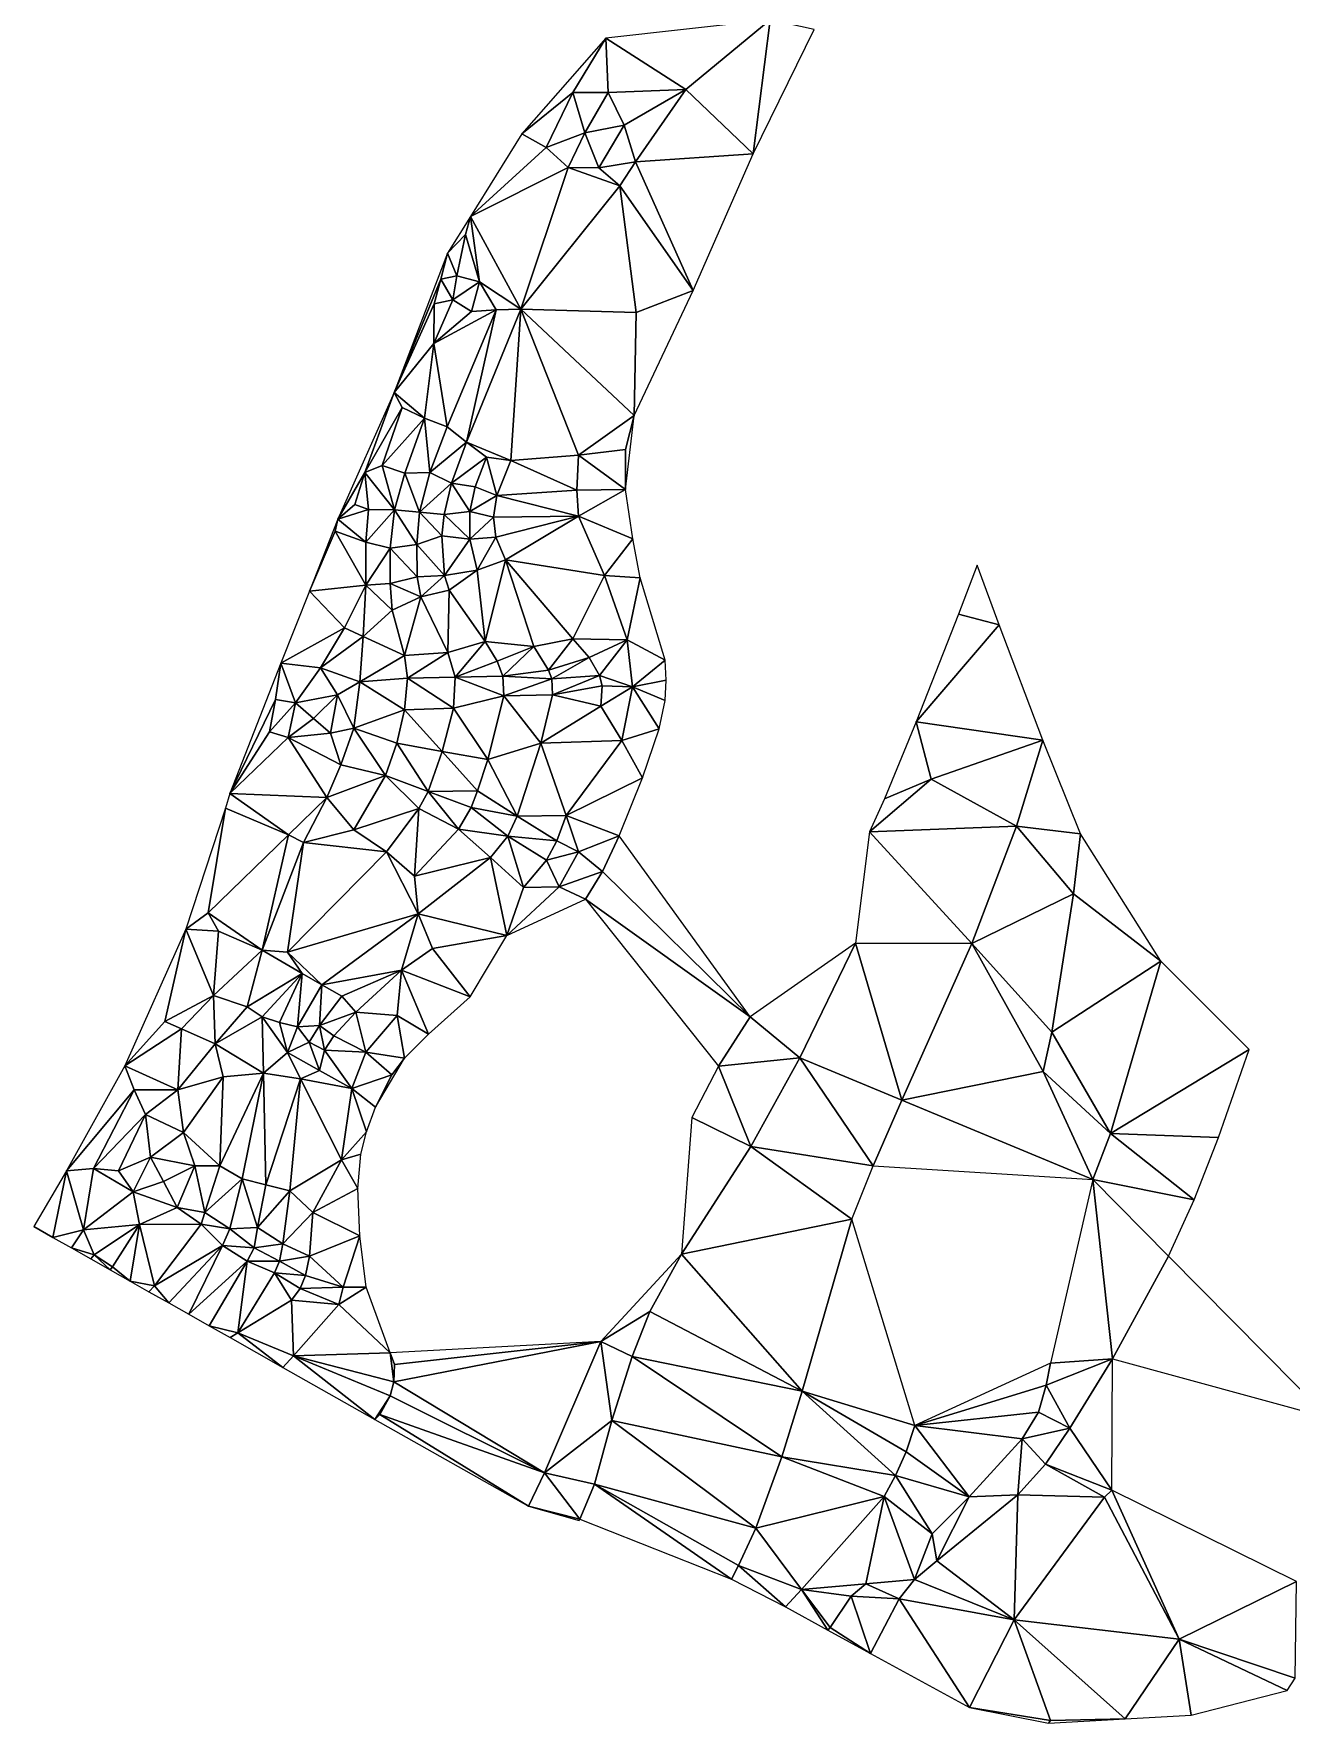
# Model space of a CAD drawing. Header units: metres. Extents: x 0 to 433, y 0 to 317.
# Drawn here: x 0.1 to 55.3, y 79.1 to 153.1 of the extents above; entities that cross this region are included whole.
import ezdxf

# ---------------------------------------------------------------- set-up
doc = ezdxf.new("R2010")
doc.units = ezdxf.units.M
doc.layers.add('TERRAIN_TIN', color=8, linetype='Continuous')

msp = doc.modelspace()

# ---------------------------------------------------------------- linework, layer by layer
at = {"layer": 'TERRAIN_TIN'}
for points in [[(28.726, 150.7, 15), (32.426, 153.75, 16), (25.226, 152.95, 12)], [(32.426, 153.75, 16), (28.726, 150.7, 15), (31.686, 147.87, 17)], [(34.356, 153.33, 17), (32.426, 153.75, 16), (31.686, 147.87, 17)], [(23.776, 150.57, 12), (25.226, 152.95, 12), (21.537, 148.75, 11)], [(23.776, 150.57, 12), (25.326, 150.57, 13), (25.226, 152.95, 12)], [(25.326, 150.57, 13), (28.726, 150.7, 15), (25.226, 152.95, 12)], [(22.606, 148.16, 12), (23.776, 150.57, 12), (21.537, 148.75, 11)], [(22.606, 148.16, 12), (24.306, 148.8, 13), (23.776, 150.57, 12)], [(24.306, 148.8, 13), (25.326, 150.57, 13), (23.776, 150.57, 12)], [(25.326, 150.57, 13), (24.306, 148.8, 13), (26.026, 149.14, 14)], [(25.326, 150.57, 13), (26.026, 149.14, 14), (28.726, 150.7, 15)], [(28.726, 150.7, 15), (26.026, 149.14, 14), (26.526, 147.52, 15)], [(28.726, 150.7, 15), (26.526, 147.52, 15), (31.686, 147.87, 17)], [(24.306, 148.8, 13), (24.916, 147.26, 14), (26.026, 149.14, 14)], [(26.026, 149.14, 14), (24.916, 147.26, 14), (26.526, 147.52, 15)], [(19.279, 145.135, 10), (22.606, 148.16, 12), (21.537, 148.75, 11)], [(23.566, 147.27, 13), (22.606, 148.16, 12), (19.279, 145.135, 10)], [(24.306, 148.8, 13), (22.606, 148.16, 12), (23.566, 147.27, 13)], [(24.916, 147.26, 14), (24.306, 148.8, 13), (23.566, 147.27, 13)], [(24.916, 147.26, 14), (25.836, 146.47, 15), (26.526, 147.52, 15)], [(25.836, 146.47, 15), (29.056, 141.89, 17), (26.526, 147.52, 15)], [(26.526, 147.52, 15), (29.056, 141.89, 17), (31.686, 147.87, 17)], [(21.496, 141.07, 13), (23.566, 147.27, 13), (19.279, 145.135, 10)], [(25.836, 146.47, 15), (23.566, 147.27, 13), (21.496, 141.07, 13)], [(25.836, 146.47, 15), (24.916, 147.26, 14), (23.566, 147.27, 13)], [(25.836, 146.47, 15), (21.496, 141.07, 13), (26.546, 140.92, 16)], [(29.056, 141.89, 17), (25.836, 146.47, 15), (26.546, 140.92, 16)], [(19.066, 144.34, 10), (19.279, 145.135, 10), (18.275, 143.527, 9)], [(19.066, 144.34, 10), (19.686, 142.27, 11), (19.279, 145.135, 10)], [(19.686, 142.27, 11), (21.496, 141.07, 13), (19.279, 145.135, 10)], [(18.686, 142.52, 10), (19.066, 144.34, 10), (18.275, 143.527, 9)], [(18.686, 142.52, 10), (19.686, 142.27, 11), (19.066, 144.34, 10)], [(15.936, 137.41, 9), (17.986, 142.38, 9), (18.275, 143.527, 9)], [(17.986, 142.38, 9), (18.686, 142.52, 10), (18.275, 143.527, 9)], [(17.696, 141.3, 9), (17.986, 142.38, 9), (15.936, 137.41, 9)], [(17.696, 141.3, 9), (18.516, 141.48, 10), (17.986, 142.38, 9)], [(17.986, 142.38, 9), (18.516, 141.48, 10), (18.686, 142.52, 10)], [(18.686, 142.52, 10), (18.516, 141.48, 10), (19.686, 142.27, 11)], [(18.516, 141.48, 10), (19.336, 140.96, 11), (19.686, 142.27, 11)], [(19.336, 140.96, 11), (20.416, 141.04, 12), (19.686, 142.27, 11)], [(19.686, 142.27, 11), (20.416, 141.04, 12), (21.496, 141.07, 13)], [(26.466, 136.4, 17), (29.056, 141.89, 17), (26.546, 140.92, 16)], [(17.696, 141.3, 9), (15.936, 137.41, 9), (17.676, 139.56, 10)], [(19.336, 140.96, 11), (18.516, 141.48, 10), (17.676, 139.56, 10)], [(18.516, 141.48, 10), (17.696, 141.3, 9), (17.676, 139.56, 10)], [(20.416, 141.04, 12), (19.336, 140.96, 11), (17.676, 139.56, 10)], [(18.256, 135.91, 12), (20.416, 141.04, 12), (17.676, 139.56, 10)], [(18.256, 135.91, 12), (19.116, 135.23, 13), (20.416, 141.04, 12)], [(19.116, 135.23, 13), (21.056, 134.43, 15), (21.496, 141.07, 13)], [(20.416, 141.04, 12), (19.116, 135.23, 13), (21.496, 141.07, 13)], [(21.056, 134.43, 15), (24.016, 134.66, 16), (21.496, 141.07, 13)], [(21.496, 141.07, 13), (26.466, 136.4, 17), (26.546, 140.92, 16)], [(24.016, 134.66, 16), (26.466, 136.4, 17), (21.496, 141.07, 13)], [(15.936, 137.41, 9), (17.266, 136.28, 11), (17.676, 139.56, 10)], [(17.266, 136.28, 11), (18.256, 135.91, 12), (17.676, 139.56, 10)], [(15.936, 137.41, 9), (13.471, 131.862, 8), (14.656, 133.9, 9)], [(16.296, 136.75, 10), (15.936, 137.41, 9), (14.656, 133.9, 9)], [(17.266, 136.28, 11), (15.936, 137.41, 9), (16.296, 136.75, 10)], [(15.416, 134.21, 10), (16.296, 136.75, 10), (14.656, 133.9, 9)], [(15.416, 134.21, 10), (17.266, 136.28, 11), (16.296, 136.75, 10)], [(26.466, 136.4, 17), (24.016, 134.66, 16), (26.086, 134.91, 17)], [(26.086, 133.16, 17), (26.466, 136.4, 17), (26.086, 134.91, 17)], [(16.406, 133.88, 11), (17.266, 136.28, 11), (15.416, 134.21, 10)], [(16.406, 133.88, 11), (17.506, 133.9, 12), (17.266, 136.28, 11)], [(17.506, 133.9, 12), (18.256, 135.91, 12), (17.266, 136.28, 11)], [(18.256, 135.91, 12), (17.506, 133.9, 12), (19.116, 135.23, 13)], [(17.506, 133.9, 12), (18.446, 133.44, 13), (19.116, 135.23, 13)], [(18.446, 133.44, 13), (19.986, 134.58, 14), (19.116, 135.23, 13)], [(19.116, 135.23, 13), (19.986, 134.58, 14), (21.056, 134.43, 15)], [(24.016, 134.66, 16), (26.086, 133.16, 17), (26.086, 134.91, 17)], [(15.956, 132.26, 11), (15.416, 134.21, 10), (14.656, 133.9, 9)], [(15.956, 132.26, 11), (16.406, 133.88, 11), (15.416, 134.21, 10)], [(19.486, 133.27, 14), (19.986, 134.58, 14), (18.446, 133.44, 13)], [(19.986, 134.58, 14), (19.486, 133.27, 14), (20.446, 132.89, 15)], [(21.056, 134.43, 15), (19.986, 134.58, 14), (20.446, 132.89, 15)], [(23.946, 133.13, 16), (21.056, 134.43, 15), (20.446, 132.89, 15)], [(23.946, 133.13, 16), (24.016, 134.66, 16), (21.056, 134.43, 15)], [(24.016, 134.66, 16), (23.946, 133.13, 16), (26.086, 133.16, 17)], [(13.471, 131.862, 8), (14.216, 132.5, 9), (14.656, 133.9, 9)], [(14.216, 132.5, 9), (14.806, 132.28, 10), (14.656, 133.9, 9)], [(14.806, 132.28, 10), (15.956, 132.26, 11), (14.656, 133.9, 9)], [(16.406, 133.88, 11), (15.956, 132.26, 11), (17.046, 132.16, 12)], [(17.506, 133.9, 12), (16.406, 133.88, 11), (17.046, 132.16, 12)], [(18.446, 133.44, 13), (17.506, 133.9, 12), (17.046, 132.16, 12)], [(18.126, 132.06, 13), (18.446, 133.44, 13), (17.046, 132.16, 12)], [(18.126, 132.06, 13), (19.256, 132.2, 14), (18.446, 133.44, 13)], [(19.256, 132.2, 14), (19.486, 133.27, 14), (18.446, 133.44, 13)], [(19.486, 133.27, 14), (19.256, 132.2, 14), (20.446, 132.89, 15)], [(19.256, 132.2, 14), (20.296, 131.94, 15), (20.446, 132.89, 15)], [(20.296, 131.94, 15), (24.016, 131.99, 16), (20.446, 132.89, 15)], [(24.016, 131.99, 16), (23.946, 133.13, 16), (20.446, 132.89, 15)], [(23.946, 133.13, 16), (24.016, 131.99, 16), (26.086, 133.16, 17)], [(26.086, 133.16, 17), (24.016, 131.99, 16), (26.406, 130.99, 17)], [(13.346, 131.33, 8), (13.471, 131.862, 8), (12.22, 128.706, 7)], [(14.696, 130.85, 10), (13.471, 131.862, 8), (13.346, 131.33, 8)], [(14.806, 132.28, 10), (14.216, 132.5, 9), (13.471, 131.862, 8)], [(14.806, 132.28, 10), (13.471, 131.862, 8), (14.696, 130.85, 10)], [(15.956, 132.26, 11), (14.806, 132.28, 10), (14.696, 130.85, 10)], [(15.756, 130.59, 11), (15.956, 132.26, 11), (14.696, 130.85, 10)], [(16.926, 130.74, 12), (15.956, 132.26, 11), (15.756, 130.59, 11)], [(15.956, 132.26, 11), (16.926, 130.74, 12), (17.046, 132.16, 12)], [(16.926, 130.74, 12), (18.026, 131.12, 13), (17.046, 132.16, 12)], [(18.026, 131.12, 13), (18.126, 132.06, 13), (17.046, 132.16, 12)], [(18.126, 132.06, 13), (18.026, 131.12, 13), (19.256, 130.98, 14)], [(19.256, 132.2, 14), (18.126, 132.06, 13), (19.256, 130.98, 14)], [(20.296, 131.94, 15), (19.256, 132.2, 14), (19.256, 130.98, 14)], [(20.396, 131.07, 15), (20.296, 131.94, 15), (19.256, 130.98, 14)], [(20.296, 131.94, 15), (20.396, 131.07, 15), (24.016, 131.99, 16)], [(24.016, 131.99, 16), (20.396, 131.07, 15), (20.816, 130.07, 15)], [(25.166, 129.39, 16), (24.016, 131.99, 16), (20.816, 130.07, 15)], [(24.016, 131.99, 16), (25.166, 129.39, 16), (26.406, 130.99, 17)], [(13.346, 131.33, 8), (12.22, 128.706, 7), (14.696, 128.97, 10)], [(14.696, 130.85, 10), (13.346, 131.33, 8), (14.696, 128.97, 10)], [(18.146, 129.39, 13), (18.026, 131.12, 13), (16.926, 130.74, 12)], [(18.026, 131.12, 13), (18.146, 129.39, 13), (19.256, 130.98, 14)], [(15.756, 130.59, 11), (14.696, 130.85, 10), (14.696, 128.97, 10)], [(15.756, 129.03, 11), (15.756, 130.59, 11), (14.696, 128.97, 10)], [(16.946, 129.33, 12), (16.926, 130.74, 12), (15.756, 130.59, 11)], [(16.946, 129.33, 12), (15.756, 130.59, 11), (15.756, 129.03, 11)], [(16.946, 129.33, 12), (18.146, 129.39, 13), (16.926, 130.74, 12)], [(18.146, 129.39, 13), (19.576, 129.62, 14), (19.256, 130.98, 14)], [(19.576, 129.62, 14), (20.396, 131.07, 15), (19.256, 130.98, 14)], [(20.396, 131.07, 15), (19.576, 129.62, 14), (20.816, 130.07, 15)], [(26.406, 130.99, 17), (25.166, 129.39, 16), (26.726, 129.29, 17)], [(19.576, 129.62, 14), (19.936, 126.5, 13), (20.816, 130.07, 15)], [(20.816, 130.07, 15), (19.936, 126.5, 13), (22.056, 126.28, 14)], [(23.776, 126.61, 15), (20.816, 130.07, 15), (22.056, 126.28, 14)], [(23.776, 126.61, 15), (25.166, 129.39, 16), (20.816, 130.07, 15)], [(40.686, 127.69, 18), (42.467, 127.231, 19), (41.5, 129.843, 18)], [(12.22, 128.706, 7), (13.756, 127.1, 9), (14.696, 128.97, 10)], [(13.756, 127.1, 9), (14.586, 126.71, 10), (14.696, 128.97, 10)], [(14.586, 126.71, 10), (15.856, 127.87, 11), (14.696, 128.97, 10)], [(15.856, 127.87, 11), (15.756, 129.03, 11), (14.696, 128.97, 10)], [(17.106, 128.45, 12), (16.946, 129.33, 12), (15.756, 129.03, 11)], [(15.856, 127.87, 11), (17.106, 128.45, 12), (15.756, 129.03, 11)], [(16.946, 129.33, 12), (17.106, 128.45, 12), (18.146, 129.39, 13)], [(18.146, 129.39, 13), (17.106, 128.45, 12), (18.356, 128.75, 13)], [(19.576, 129.62, 14), (18.146, 129.39, 13), (18.356, 128.75, 13)], [(19.576, 129.62, 14), (18.356, 128.75, 13), (19.936, 126.5, 13)], [(23.776, 126.61, 15), (26.156, 126.56, 16), (25.166, 129.39, 16)], [(25.166, 129.39, 16), (26.156, 126.56, 16), (26.726, 129.29, 17)], [(26.156, 126.56, 16), (27.826, 125.68, 17), (26.726, 129.29, 17)], [(13.756, 127.1, 9), (12.22, 128.706, 7), (10.968, 125.549, 6)], [(16.396, 125.88, 11), (17.106, 128.45, 12), (15.856, 127.87, 11)], [(17.106, 128.45, 12), (16.396, 125.88, 11), (18.286, 126.01, 12)], [(18.356, 128.75, 13), (17.106, 128.45, 12), (18.286, 126.01, 12)], [(19.936, 126.5, 13), (18.356, 128.75, 13), (18.286, 126.01, 12)], [(16.396, 125.88, 11), (15.856, 127.87, 11), (14.586, 126.71, 10)], [(42.467, 127.231, 19), (40.686, 127.69, 18), (38.826, 122.97, 18)], [(12.706, 125.34, 8), (13.756, 127.1, 9), (10.968, 125.549, 6)], [(12.706, 125.34, 8), (14.586, 126.71, 10), (13.756, 127.1, 9)], [(14.586, 126.71, 10), (12.706, 125.34, 8), (14.426, 124.73, 10)], [(16.396, 125.88, 11), (14.586, 126.71, 10), (14.426, 124.73, 10)], [(44.379, 122.165, 21), (42.467, 127.231, 19), (38.826, 122.97, 18)], [(16.396, 125.88, 11), (16.526, 124.89, 11), (18.286, 126.01, 12)], [(18.286, 126.01, 12), (16.526, 124.89, 11), (18.616, 124.93, 12)], [(19.936, 126.5, 13), (18.286, 126.01, 12), (18.616, 124.93, 12)], [(20.456, 125.63, 13), (19.936, 126.5, 13), (18.616, 124.93, 12)], [(19.936, 126.5, 13), (20.456, 125.63, 13), (22.056, 126.28, 14)], [(20.456, 125.63, 13), (20.706, 124.98, 13), (22.056, 126.28, 14)], [(20.706, 124.98, 13), (22.706, 125.23, 14), (22.056, 126.28, 14)], [(22.706, 125.23, 14), (23.776, 126.61, 15), (22.056, 126.28, 14)], [(23.776, 126.61, 15), (22.706, 125.23, 14), (24.486, 125.79, 15)], [(26.156, 126.56, 16), (23.776, 126.61, 15), (24.486, 125.79, 15)], [(24.946, 125.01, 15), (26.156, 126.56, 16), (24.486, 125.79, 15)], [(24.946, 125.01, 15), (26.386, 124.5, 16), (26.156, 126.56, 16)], [(26.156, 126.56, 16), (26.386, 124.5, 16), (27.826, 125.68, 17)], [(8.738, 119.829, 5), (10.736, 123.95, 6), (10.968, 125.549, 6)], [(10.736, 123.95, 6), (11.606, 123.81, 7), (10.968, 125.549, 6)], [(11.606, 123.81, 7), (12.706, 125.34, 8), (10.968, 125.549, 6)], [(11.606, 123.81, 7), (13.456, 124.15, 9), (12.706, 125.34, 8)], [(12.706, 125.34, 8), (13.456, 124.15, 9), (14.426, 124.73, 10)], [(16.526, 124.89, 11), (16.396, 125.88, 11), (14.426, 124.73, 10)], [(20.706, 124.98, 13), (20.456, 125.63, 13), (18.616, 124.93, 12)], [(22.856, 124.85, 14), (22.706, 125.23, 14), (20.706, 124.98, 13)], [(22.706, 125.23, 14), (22.856, 124.85, 14), (24.486, 125.79, 15)], [(22.856, 124.85, 14), (24.946, 125.01, 15), (24.486, 125.79, 15)], [(26.386, 124.5, 16), (27.866, 124.8, 17), (27.826, 125.68, 17)], [(13.456, 124.15, 9), (14.176, 122.7, 10), (14.426, 124.73, 10)], [(14.176, 122.7, 10), (16.396, 123.5, 11), (14.426, 124.73, 10)], [(16.396, 123.5, 11), (16.526, 124.89, 11), (14.426, 124.73, 10)], [(16.526, 124.89, 11), (16.396, 123.5, 11), (18.536, 123.57, 12)], [(16.526, 124.89, 11), (18.536, 123.57, 12), (18.616, 124.93, 12)], [(18.536, 123.57, 12), (20.746, 124.11, 13), (18.616, 124.93, 12)], [(20.746, 124.11, 13), (20.706, 124.98, 13), (18.616, 124.93, 12)], [(22.856, 124.85, 14), (20.706, 124.98, 13), (20.746, 124.11, 13)], [(22.886, 124.16, 14), (22.856, 124.85, 14), (20.746, 124.11, 13)], [(24.946, 125.01, 15), (22.856, 124.85, 14), (22.886, 124.16, 14)], [(25.056, 124.55, 15), (24.946, 125.01, 15), (22.886, 124.16, 14)], [(25.056, 124.55, 15), (22.886, 124.16, 14), (24.996, 123.66, 15)], [(26.386, 124.5, 16), (24.946, 125.01, 15), (25.056, 124.55, 15)], [(26.386, 124.5, 16), (25.056, 124.55, 15), (24.996, 123.66, 15)], [(25.926, 122.16, 16), (26.386, 124.5, 16), (24.996, 123.66, 15)], [(26.386, 124.5, 16), (25.926, 122.16, 16), (27.556, 122.67, 17)], [(27.866, 124.8, 17), (26.386, 124.5, 16), (27.816, 123.91, 17)], [(27.816, 123.91, 17), (26.386, 124.5, 16), (27.556, 122.67, 17)], [(10.476, 122.54, 6), (10.736, 123.95, 6), (8.738, 119.829, 5)], [(10.736, 123.95, 6), (10.476, 122.54, 6), (11.606, 123.81, 7)], [(10.476, 122.54, 6), (11.296, 122.28, 7), (11.606, 123.81, 7)], [(11.606, 123.81, 7), (11.296, 122.28, 7), (12.396, 123.12, 8)], [(13.456, 124.15, 9), (11.606, 123.81, 7), (12.396, 123.12, 8)], [(13.456, 124.15, 9), (12.396, 123.12, 8), (13.146, 122.47, 9)], [(14.176, 122.7, 10), (13.456, 124.15, 9), (13.146, 122.47, 9)], [(18.536, 123.57, 12), (20.046, 121.32, 13), (20.746, 124.11, 13)], [(20.046, 121.32, 13), (22.366, 122.03, 14), (20.746, 124.11, 13)], [(22.366, 122.03, 14), (22.886, 124.16, 14), (20.746, 124.11, 13)], [(22.886, 124.16, 14), (22.366, 122.03, 14), (24.996, 123.66, 15)], [(12.396, 123.12, 8), (11.296, 122.28, 7), (13.146, 122.47, 9)], [(16.396, 123.5, 11), (14.176, 122.7, 10), (16.056, 122.03, 11)], [(18.046, 121.67, 12), (16.396, 123.5, 11), (16.056, 122.03, 11)], [(16.396, 123.5, 11), (18.046, 121.67, 12), (18.536, 123.57, 12)], [(18.046, 121.67, 12), (20.046, 121.32, 13), (18.536, 123.57, 12)], [(22.366, 122.03, 14), (25.926, 122.16, 16), (24.996, 123.66, 15)], [(37.446, 119.59, 18), (39.486, 120.46, 19), (38.826, 122.97, 18)], [(39.486, 120.46, 19), (44.379, 122.165, 21), (38.826, 122.97, 18)], [(11.296, 122.28, 7), (10.476, 122.54, 6), (8.738, 119.829, 5)], [(11.296, 122.28, 7), (8.738, 119.829, 5), (12.986, 119.65, 10)], [(11.296, 122.28, 7), (13.596, 121.09, 10), (13.146, 122.47, 9)], [(13.596, 121.09, 10), (11.296, 122.28, 7), (12.986, 119.65, 10)], [(13.596, 121.09, 10), (14.176, 122.7, 10), (13.146, 122.47, 9)], [(14.176, 122.7, 10), (13.596, 121.09, 10), (15.556, 120.62, 11)], [(14.176, 122.7, 10), (15.556, 120.62, 11), (16.056, 122.03, 11)], [(25.926, 122.16, 16), (26.826, 120.51, 17), (27.556, 122.67, 17)], [(15.556, 120.62, 11), (17.436, 119.92, 12), (16.056, 122.03, 11)], [(17.436, 119.92, 12), (18.046, 121.67, 12), (16.056, 122.03, 11)], [(17.436, 119.92, 12), (19.596, 119.95, 13), (18.046, 121.67, 12)], [(19.596, 119.95, 13), (20.046, 121.32, 13), (18.046, 121.67, 12)], [(20.046, 121.32, 13), (21.326, 118.84, 14), (22.366, 122.03, 14)], [(22.366, 122.03, 14), (21.326, 118.84, 14), (23.486, 118.86, 15)], [(25.926, 122.16, 16), (22.366, 122.03, 14), (23.486, 118.86, 15)], [(26.826, 120.51, 17), (25.926, 122.16, 16), (23.486, 118.86, 15)], [(39.486, 120.46, 19), (43.236, 118.39, 21), (44.379, 122.165, 21)], [(44.379, 122.165, 21), (43.236, 118.39, 21), (46.041, 118.06, 22)], [(15.556, 120.62, 11), (13.596, 121.09, 10), (12.986, 119.65, 10)], [(21.326, 118.84, 14), (20.046, 121.32, 13), (19.596, 119.95, 13)], [(15.556, 120.62, 11), (12.986, 119.65, 10), (14.176, 118.24, 11)], [(17.026, 119.17, 12), (15.556, 120.62, 11), (14.176, 118.24, 11)], [(17.436, 119.92, 12), (15.556, 120.62, 11), (17.026, 119.17, 12)], [(25.806, 117.98, 17), (26.826, 120.51, 17), (23.486, 118.86, 15)], [(36.786, 118.15, 18), (43.236, 118.39, 21), (39.486, 120.46, 19)], [(37.446, 119.59, 18), (36.786, 118.15, 18), (39.486, 120.46, 19)], [(11.306, 118.02, 9), (8.738, 119.829, 5), (8.536, 119.19, 5)], [(8.738, 119.829, 5), (11.306, 118.02, 9), (12.986, 119.65, 10)], [(12.986, 119.65, 10), (11.306, 118.02, 9), (11.966, 117.68, 10)], [(12.986, 119.65, 10), (11.966, 117.68, 10), (14.176, 118.24, 11)], [(17.436, 119.92, 12), (17.026, 119.17, 12), (18.756, 118.27, 13)], [(17.436, 119.92, 12), (19.316, 119.21, 13), (19.596, 119.95, 13)], [(19.316, 119.21, 13), (17.436, 119.92, 12), (18.756, 118.27, 13)], [(19.316, 119.21, 13), (21.326, 118.84, 14), (19.596, 119.95, 13)], [(6.796, 113.88, 5), (7.776, 114.6, 6), (8.536, 119.19, 5)], [(7.776, 114.6, 6), (11.306, 118.02, 9), (8.536, 119.19, 5)], [(15.606, 117.27, 12), (17.026, 119.17, 12), (14.176, 118.24, 11)], [(17.026, 119.17, 12), (15.606, 117.27, 12), (16.836, 116.2, 13)], [(17.026, 119.17, 12), (16.836, 116.2, 13), (18.756, 118.27, 13)], [(20.916, 117.96, 14), (19.316, 119.21, 13), (18.756, 118.27, 13)], [(21.326, 118.84, 14), (19.316, 119.21, 13), (20.916, 117.96, 14)], [(23.076, 117.76, 15), (21.326, 118.84, 14), (20.916, 117.96, 14)], [(21.326, 118.84, 14), (23.076, 117.76, 15), (23.486, 118.86, 15)], [(23.076, 117.76, 15), (24.016, 117.27, 16), (23.486, 118.86, 15)], [(24.016, 117.27, 16), (25.806, 117.98, 17), (23.486, 118.86, 15)], [(11.306, 118.02, 9), (7.776, 114.6, 6), (10.156, 112.96, 10)], [(11.306, 118.02, 9), (10.156, 112.96, 10), (11.966, 117.68, 10)], [(11.966, 117.68, 10), (15.606, 117.27, 12), (14.176, 118.24, 11)], [(16.836, 116.2, 13), (20.166, 117.02, 14), (18.756, 118.27, 13)], [(20.166, 117.02, 14), (20.916, 117.96, 14), (18.756, 118.27, 13)], [(20.916, 117.96, 14), (20.166, 117.02, 14), (21.606, 115.71, 15)], [(22.616, 116.9, 15), (20.916, 117.96, 14), (21.606, 115.71, 15)], [(22.616, 116.9, 15), (23.076, 117.76, 15), (20.916, 117.96, 14)], [(25.806, 117.98, 17), (24.016, 117.27, 16), (25.076, 116.41, 17)], [(31.546, 110.04, 18), (25.806, 117.98, 17), (25.076, 116.41, 17)], [(41.266, 113.25, 21), (36.786, 118.15, 18), (36.166, 113.27, 19)], [(43.236, 118.39, 21), (36.786, 118.15, 18), (41.266, 113.25, 21)], [(45.726, 115.43, 22), (43.236, 118.39, 21), (41.266, 113.25, 21)], [(43.236, 118.39, 21), (45.726, 115.43, 22), (46.041, 118.06, 22)], [(45.726, 115.43, 22), (49.567, 112.471, 23), (46.041, 118.06, 22)], [(10.156, 112.96, 10), (11.256, 112.87, 11), (11.966, 117.68, 10)], [(11.256, 112.87, 11), (15.606, 117.27, 12), (11.966, 117.68, 10)], [(11.256, 112.87, 11), (16.986, 114.55, 14), (15.606, 117.27, 12)], [(15.606, 117.27, 12), (16.986, 114.55, 14), (16.836, 116.2, 13)], [(23.076, 117.76, 15), (22.616, 116.9, 15), (24.016, 117.27, 16)], [(22.616, 116.9, 15), (23.176, 115.74, 16), (24.016, 117.27, 16)], [(24.016, 117.27, 16), (23.176, 115.74, 16), (25.076, 116.41, 17)], [(16.986, 114.55, 14), (20.166, 117.02, 14), (16.836, 116.2, 13)], [(20.166, 117.02, 14), (16.986, 114.55, 14), (20.886, 113.61, 16)], [(20.166, 117.02, 14), (20.886, 113.61, 16), (21.606, 115.71, 15)], [(23.176, 115.74, 16), (22.616, 116.9, 15), (21.606, 115.71, 15)], [(23.176, 115.74, 16), (24.326, 115.19, 17), (25.076, 116.41, 17)], [(24.326, 115.19, 17), (31.546, 110.04, 18), (25.076, 116.41, 17)], [(20.886, 113.61, 16), (23.176, 115.74, 16), (21.606, 115.71, 15)], [(23.176, 115.74, 16), (20.886, 113.61, 16), (24.326, 115.19, 17)], [(24.326, 115.19, 17), (30.166, 107.87, 18), (31.546, 110.04, 18)], [(44.786, 109.37, 22), (45.726, 115.43, 22), (41.266, 113.25, 21)], [(45.726, 115.43, 22), (44.786, 109.37, 22), (49.567, 112.471, 23)], [(8.236, 113.79, 7), (7.776, 114.6, 6), (6.796, 113.88, 5)], [(7.776, 114.6, 6), (8.236, 113.79, 7), (10.156, 112.96, 10)], [(12.766, 111.44, 13), (16.986, 114.55, 14), (11.256, 112.87, 11)], [(16.986, 114.55, 14), (12.766, 111.44, 13), (16.256, 112.08, 15)], [(17.626, 113.04, 15), (16.986, 114.55, 14), (16.256, 112.08, 15)], [(20.886, 113.61, 16), (16.986, 114.55, 14), (17.626, 113.04, 15)], [(5.876, 109.83, 6), (6.796, 113.88, 5), (4.126, 107.89, 5)], [(6.796, 113.88, 5), (5.876, 109.83, 6), (8.016, 110.97, 8)], [(8.236, 113.79, 7), (6.796, 113.88, 5), (8.016, 110.97, 8)], [(10.156, 112.96, 10), (8.236, 113.79, 7), (8.016, 110.97, 8)], [(20.886, 113.61, 16), (17.626, 113.04, 15), (19.266, 110.91, 17)], [(9.486, 110.47, 10), (10.156, 112.96, 10), (8.016, 110.97, 8)], [(11.906, 111.93, 12), (10.156, 112.96, 10), (9.486, 110.47, 10)], [(10.156, 112.96, 10), (11.906, 111.93, 12), (11.256, 112.87, 11)], [(11.906, 111.93, 12), (12.766, 111.44, 13), (11.256, 112.87, 11)], [(19.266, 110.91, 17), (17.626, 113.04, 15), (16.256, 112.08, 15)], [(31.546, 110.04, 18), (33.726, 108.24, 19), (36.166, 113.27, 19)], [(33.726, 108.24, 19), (38.206, 106.39, 21), (36.166, 113.27, 19)], [(38.206, 106.39, 21), (41.266, 113.25, 21), (36.166, 113.27, 19)], [(41.266, 113.25, 21), (38.206, 106.39, 21), (44.406, 107.64, 22)], [(44.786, 109.37, 22), (41.266, 113.25, 21), (44.406, 107.64, 22)], [(10.156, 110.03, 11), (11.906, 111.93, 12), (9.486, 110.47, 10)], [(10.156, 110.03, 11), (10.906, 109.79, 12), (11.906, 111.93, 12)], [(10.906, 109.79, 12), (11.696, 109.6, 13), (11.906, 111.93, 12)], [(11.906, 111.93, 12), (11.696, 109.6, 13), (12.766, 111.44, 13)], [(12.766, 111.44, 13), (13.636, 110.94, 14), (16.256, 112.08, 15)], [(13.636, 110.94, 14), (14.256, 110.24, 15), (16.256, 112.08, 15)], [(14.256, 110.24, 15), (16.076, 110.09, 16), (16.256, 112.08, 15)], [(16.076, 110.09, 16), (17.446, 109.28, 17), (16.256, 112.08, 15)], [(17.446, 109.28, 17), (19.266, 110.91, 17), (16.256, 112.08, 15)], [(44.786, 109.37, 22), (47.356, 104.92, 23), (49.567, 112.471, 23)], [(49.567, 112.471, 23), (47.356, 104.92, 23), (53.435, 108.611, 24)], [(11.696, 109.6, 13), (12.666, 109.65, 14), (12.766, 111.44, 13)], [(12.666, 109.65, 14), (13.636, 110.94, 14), (12.766, 111.44, 13)], [(5.876, 109.83, 6), (6.616, 109.51, 7), (8.016, 110.97, 8)], [(8.016, 110.97, 8), (6.616, 109.51, 7), (8.086, 108.86, 9)], [(9.486, 110.47, 10), (8.016, 110.97, 8), (8.086, 108.86, 9)], [(10.156, 110.03, 11), (9.486, 110.47, 10), (8.086, 108.86, 9)], [(13.636, 110.94, 14), (12.666, 109.65, 14), (14.256, 110.24, 15)], [(6.616, 109.51, 7), (5.876, 109.83, 6), (4.126, 107.89, 5)], [(10.206, 107.56, 12), (10.156, 110.03, 11), (8.086, 108.86, 9)], [(10.156, 110.03, 11), (10.206, 107.56, 12), (11.266, 108.48, 13)], [(10.906, 109.79, 12), (10.156, 110.03, 11), (11.266, 108.48, 13)], [(11.696, 109.6, 13), (10.906, 109.79, 12), (11.266, 108.48, 13)], [(12.206, 108.92, 14), (12.666, 109.65, 14), (11.696, 109.6, 13)], [(12.666, 109.65, 14), (12.206, 108.92, 14), (12.886, 108.57, 15)], [(12.666, 109.65, 14), (13.286, 109.2, 15), (14.256, 110.24, 15)], [(13.286, 109.2, 15), (12.666, 109.65, 14), (12.886, 108.57, 15)], [(13.286, 109.2, 15), (14.696, 108.49, 16), (14.256, 110.24, 15)], [(14.696, 108.49, 16), (16.076, 110.09, 16), (14.256, 110.24, 15)], [(16.396, 108.23, 17), (16.076, 110.09, 16), (14.696, 108.49, 16)], [(16.076, 110.09, 16), (16.396, 108.23, 17), (17.446, 109.28, 17)], [(31.546, 110.04, 18), (30.166, 107.87, 18), (33.726, 108.24, 19)], [(6.446, 106.83, 8), (6.616, 109.51, 7), (4.126, 107.89, 5)], [(6.616, 109.51, 7), (6.446, 106.83, 8), (8.086, 108.86, 9)], [(12.206, 108.92, 14), (11.696, 109.6, 13), (11.266, 108.48, 13)], [(12.666, 107.68, 15), (12.206, 108.92, 14), (11.266, 108.48, 13)], [(12.206, 108.92, 14), (12.666, 107.68, 15), (12.886, 108.57, 15)], [(13.286, 109.2, 15), (12.886, 108.57, 15), (14.696, 108.49, 16)], [(47.356, 104.92, 23), (44.786, 109.37, 22), (44.406, 107.64, 22)], [(6.446, 106.83, 8), (8.436, 107.41, 10), (8.086, 108.86, 9)], [(8.436, 107.41, 10), (10.206, 107.56, 12), (8.086, 108.86, 9)], [(11.266, 108.48, 13), (10.206, 107.56, 12), (11.826, 107.32, 14)], [(12.666, 107.68, 15), (11.266, 108.48, 13), (11.826, 107.32, 14)], [(12.666, 107.68, 15), (14.086, 106.89, 16), (12.886, 108.57, 15)], [(12.886, 108.57, 15), (14.086, 106.89, 16), (14.696, 108.49, 16)], [(14.696, 108.49, 16), (14.086, 106.89, 16), (15.836, 107.49, 17)], [(16.396, 108.23, 17), (14.696, 108.49, 16), (15.836, 107.49, 17)], [(15.116, 106.07, 17), (16.396, 108.23, 17), (15.836, 107.49, 17)], [(30.166, 107.87, 18), (31.586, 104.35, 19), (33.726, 108.24, 19)], [(33.726, 108.24, 19), (31.586, 104.35, 19), (36.946, 103.5, 21)], [(38.206, 106.39, 21), (33.726, 108.24, 19), (36.946, 103.5, 21)], [(47.356, 104.92, 23), (52.086, 104.74, 24), (53.435, 108.611, 24)], [(1.566, 103.29, 5), (4.536, 106.83, 6), (4.126, 107.89, 5)], [(4.536, 106.83, 6), (6.446, 106.83, 8), (4.126, 107.89, 5)], [(6.696, 104.97, 9), (8.436, 107.41, 10), (6.446, 106.83, 8)], [(8.436, 107.41, 10), (6.696, 104.97, 9), (8.286, 103.5, 11)], [(9.266, 102.93, 12), (10.206, 107.56, 12), (8.286, 103.5, 11)], [(10.206, 107.56, 12), (8.436, 107.41, 10), (8.286, 103.5, 11)], [(10.306, 102.67, 13), (10.206, 107.56, 12), (9.266, 102.93, 12)], [(10.206, 107.56, 12), (10.306, 102.67, 13), (11.826, 107.32, 14)], [(14.086, 106.89, 16), (12.666, 107.68, 15), (11.826, 107.32, 14)], [(14.086, 106.89, 16), (15.116, 106.07, 17), (15.836, 107.49, 17)], [(31.586, 104.35, 19), (30.166, 107.87, 18), (28.996, 105.62, 18)], [(44.406, 107.64, 22), (38.206, 106.39, 21), (46.576, 102.9, 23)], [(47.356, 104.92, 23), (44.406, 107.64, 22), (46.576, 102.9, 23)], [(4.536, 106.83, 6), (1.566, 103.29, 5), (2.756, 103.38, 6)], [(5.036, 105.75, 7), (4.536, 106.83, 6), (2.756, 103.38, 6)], [(6.446, 106.83, 8), (4.536, 106.83, 6), (5.036, 105.75, 7)], [(6.696, 104.97, 9), (6.446, 106.83, 8), (5.036, 105.75, 7)], [(10.306, 102.67, 13), (11.356, 102.41, 14), (11.826, 107.32, 14)], [(11.356, 102.41, 14), (13.626, 103.76, 16), (11.826, 107.32, 14)], [(13.626, 103.76, 16), (14.086, 106.89, 16), (11.826, 107.32, 14)], [(14.086, 106.89, 16), (13.626, 103.76, 16), (14.726, 104.99, 17)], [(14.086, 106.89, 16), (14.726, 104.99, 17), (15.116, 106.07, 17)], [(38.206, 106.39, 21), (36.946, 103.5, 21), (46.576, 102.9, 23)], [(3.846, 103.29, 7), (5.036, 105.75, 7), (2.756, 103.38, 6)], [(3.846, 103.29, 7), (5.246, 103.89, 8), (5.036, 105.75, 7)], [(5.246, 103.89, 8), (6.696, 104.97, 9), (5.036, 105.75, 7)], [(31.586, 104.35, 19), (28.996, 105.62, 18), (28.536, 99.63, 19)], [(7.196, 103.5, 10), (6.696, 104.97, 9), (5.246, 103.89, 8)], [(6.696, 104.97, 9), (7.196, 103.5, 10), (8.286, 103.5, 11)], [(14.726, 104.99, 17), (13.626, 103.76, 16), (14.476, 104.01, 17)], [(51.026, 102.02, 24), (47.356, 104.92, 23), (46.576, 102.9, 23)], [(47.356, 104.92, 23), (51.026, 102.02, 24), (52.086, 104.74, 24)], [(3.846, 103.29, 7), (4.486, 102.37, 8), (5.246, 103.89, 8)], [(4.486, 102.37, 8), (5.826, 102.82, 9), (5.246, 103.89, 8)], [(5.826, 102.82, 9), (7.196, 103.5, 10), (5.246, 103.89, 8)], [(13.626, 103.76, 16), (11.356, 102.41, 14), (12.366, 101.46, 15)], [(13.626, 103.76, 16), (12.366, 101.46, 15), (14.346, 102.51, 17)], [(13.626, 103.76, 16), (14.346, 102.51, 17), (14.476, 104.01, 17)], [(36.006, 101.16, 21), (31.586, 104.35, 19), (28.536, 99.63, 19)], [(31.586, 104.35, 19), (36.006, 101.16, 21), (36.946, 103.5, 21)], [(0.136, 100.84, 5), (0.97, 100.364, 6), (1.566, 103.29, 5)], [(0.97, 100.364, 6), (2.316, 100.7, 7), (1.566, 103.29, 5)], [(1.566, 103.29, 5), (2.316, 100.7, 7), (2.756, 103.38, 6)], [(2.316, 100.7, 7), (4.486, 102.37, 8), (2.756, 103.38, 6)], [(4.486, 102.37, 8), (3.846, 103.29, 7), (2.756, 103.38, 6)], [(7.196, 103.5, 10), (5.826, 102.82, 9), (6.426, 101.68, 10)], [(7.636, 101.46, 11), (7.196, 103.5, 10), (6.426, 101.68, 10)], [(8.286, 103.5, 11), (7.196, 103.5, 10), (7.636, 101.46, 11)], [(9.266, 102.93, 12), (8.286, 103.5, 11), (7.636, 101.46, 11)], [(4.776, 100.93, 9), (4.486, 102.37, 8), (2.316, 100.7, 7)], [(5.826, 102.82, 9), (4.486, 102.37, 8), (6.426, 101.68, 10)], [(4.486, 102.37, 8), (4.776, 100.93, 9), (6.426, 101.68, 10)], [(9.266, 102.93, 12), (7.636, 101.46, 11), (8.726, 100.74, 12)], [(9.946, 100.8, 13), (9.266, 102.93, 12), (8.726, 100.74, 12)], [(9.946, 100.8, 13), (10.306, 102.67, 13), (9.266, 102.93, 12)], [(10.306, 102.67, 13), (9.946, 100.8, 13), (11.356, 102.41, 14)], [(11.356, 102.41, 14), (9.946, 100.8, 13), (11.056, 100.09, 14)], [(12.366, 101.46, 15), (11.356, 102.41, 14), (11.056, 100.09, 14)], [(14.346, 102.51, 17), (12.366, 101.46, 15), (14.426, 100.44, 17)], [(44.716, 94.85, 23), (47.446, 95.04, 24), (46.576, 102.9, 23)], [(49.896, 99.55, 24), (51.026, 102.02, 24), (46.576, 102.9, 23)], [(47.446, 95.04, 24), (49.896, 99.55, 24), (46.576, 102.9, 23)], [(4.776, 100.93, 9), (7.476, 100.94, 11), (6.426, 101.68, 10)], [(7.476, 100.94, 11), (7.636, 101.46, 11), (6.426, 101.68, 10)], [(0.97, 100.364, 6), (0.136, 100.84, 5), (0.134, 100.837, 5)], [(2.776, 99.6, 8), (4.776, 100.93, 9), (2.316, 100.7, 7)], [(4.776, 100.93, 9), (2.776, 99.6, 8), (3.586, 99.07, 9)], [(4.366, 98.445, 10), (4.776, 100.93, 9), (3.586, 99.07, 9)], [(4.776, 100.93, 9), (4.366, 98.445, 10), (5.426, 98.24, 11)], [(7.476, 100.94, 11), (4.776, 100.93, 9), (5.426, 98.24, 11)], [(8.416, 100.01, 12), (7.476, 100.94, 11), (5.426, 98.24, 11)], [(8.726, 100.74, 12), (7.636, 101.46, 11), (7.476, 100.94, 11)], [(8.726, 100.74, 12), (7.476, 100.94, 11), (8.416, 100.01, 12)], [(9.946, 100.8, 13), (8.726, 100.74, 12), (9.796, 99.91, 13)], [(11.056, 100.09, 14), (9.946, 100.8, 13), (9.796, 99.91, 13)], [(12.226, 99.54, 15), (12.366, 101.46, 15), (11.056, 100.09, 14)], [(12.366, 101.46, 15), (12.226, 99.54, 15), (14.426, 100.44, 17)], [(33.836, 93.62, 21), (36.006, 101.16, 21), (28.536, 99.63, 19)], [(36.006, 101.16, 21), (33.836, 93.62, 21), (38.776, 92.12, 22)], [(0.97, 100.364, 6), (1.783, 99.905, 7), (2.316, 100.7, 7)], [(1.783, 99.905, 7), (2.776, 99.6, 8), (2.316, 100.7, 7)], [(6.054, 97.492, 12), (8.416, 100.01, 12), (5.426, 98.24, 11)], [(8.416, 100.01, 12), (6.054, 97.492, 12), (6.928, 96.998, 13)], [(9.496, 99.32, 13), (8.416, 100.01, 12), (6.928, 96.998, 13)], [(8.726, 100.74, 12), (8.416, 100.01, 12), (9.796, 99.91, 13)], [(8.416, 100.01, 12), (9.496, 99.32, 13), (9.796, 99.91, 13)], [(10.916, 99.32, 14), (11.056, 100.09, 14), (9.796, 99.91, 13)], [(12.226, 99.54, 15), (11.056, 100.09, 14), (10.916, 99.32, 14)], [(12.226, 99.54, 15), (13.706, 98.18, 16), (14.426, 100.44, 17)], [(13.706, 98.18, 16), (14.716, 98.19, 17), (14.426, 100.44, 17)], [(1.783, 99.905, 7), (2.64, 99.421, 8), (2.776, 99.6, 8)], [(2.776, 99.6, 8), (2.64, 99.421, 8), (3.483, 98.945, 9)], [(2.776, 99.6, 8), (3.483, 98.945, 9), (3.586, 99.07, 9)], [(7.821, 96.493, 14), (9.496, 99.32, 13), (6.928, 96.998, 13)], [(7.821, 96.493, 14), (9.076, 96.18, 15), (9.496, 99.32, 13)], [(9.076, 96.18, 15), (10.696, 98.81, 14), (9.496, 99.32, 13)], [(9.496, 99.32, 13), (10.916, 99.32, 14), (9.796, 99.91, 13)], [(9.496, 99.32, 13), (10.696, 98.81, 14), (10.916, 99.32, 14)], [(10.696, 98.81, 14), (12.046, 98.69, 15), (10.916, 99.32, 14)], [(12.046, 98.69, 15), (12.226, 99.54, 15), (10.916, 99.32, 14)], [(12.046, 98.69, 15), (13.706, 98.18, 16), (12.226, 99.54, 15)], [(24.996, 95.8, 18), (27.146, 97.11, 19), (28.536, 99.63, 19)], [(27.146, 97.11, 19), (33.836, 93.62, 21), (28.536, 99.63, 19)], [(49.896, 99.55, 24), (47.446, 95.04, 24), (56.907, 92.453, 27)], [(3.483, 98.945, 9), (4.366, 98.445, 10), (3.586, 99.07, 9)], [(10.696, 98.81, 14), (9.076, 96.18, 15), (11.436, 97.62, 15)], [(10.696, 98.81, 14), (11.436, 97.62, 15), (11.816, 98.12, 15)], [(12.046, 98.69, 15), (10.696, 98.81, 14), (11.816, 98.12, 15)], [(12.046, 98.69, 15), (11.816, 98.12, 15), (13.706, 98.18, 16)], [(4.366, 98.445, 10), (5.186, 97.983, 11), (5.426, 98.24, 11)], [(5.186, 97.983, 11), (6.054, 97.492, 12), (5.426, 98.24, 11)], [(11.816, 98.12, 15), (11.436, 97.62, 15), (13.516, 97.43, 16)], [(13.706, 98.18, 16), (11.816, 98.12, 15), (13.516, 97.43, 16)], [(14.716, 98.19, 17), (13.706, 98.18, 16), (13.516, 97.43, 16)], [(15.756, 95.3, 17), (14.716, 98.19, 17), (13.516, 97.43, 16)], [(11.436, 97.62, 15), (9.076, 96.18, 15), (11.526, 95.18, 16)], [(11.436, 97.62, 15), (11.526, 95.18, 16), (13.516, 97.43, 16)], [(11.526, 95.18, 16), (15.756, 95.3, 17), (13.516, 97.43, 16)], [(27.146, 97.11, 19), (24.996, 95.8, 18), (26.376, 95.14, 19)], [(33.836, 93.62, 21), (27.146, 97.11, 19), (26.376, 95.14, 19)], [(7.821, 96.493, 14), (8.746, 95.971, 15), (9.076, 96.18, 15)], [(9.076, 96.18, 15), (8.746, 95.971, 15), (11.057, 94.665, 16)], [(9.076, 96.18, 15), (11.057, 94.665, 16), (11.526, 95.18, 16)], [(24.996, 95.8, 18), (15.756, 95.3, 17), (15.946, 94.79, 17)], [(15.926, 94.04, 17), (24.996, 95.8, 18), (15.946, 94.79, 17)], [(15.926, 94.04, 17), (22.536, 90.04, 18), (24.996, 95.8, 18)], [(22.536, 90.04, 18), (25.486, 92.34, 19), (24.996, 95.8, 18)], [(24.996, 95.8, 18), (25.486, 92.34, 19), (26.376, 95.14, 19)], [(11.526, 95.18, 16), (11.057, 94.665, 16), (15.086, 92.389, 17)], [(15.926, 94.04, 17), (15.756, 95.3, 17), (11.526, 95.18, 16)], [(15.766, 93.42, 17), (11.526, 95.18, 16), (15.086, 92.389, 17)], [(15.766, 93.42, 17), (15.926, 94.04, 17), (11.526, 95.18, 16)], [(15.756, 95.3, 17), (15.926, 94.04, 17), (15.946, 94.79, 17)], [(25.486, 92.34, 19), (32.946, 90.75, 21), (26.376, 95.14, 19)], [(32.946, 90.75, 21), (33.836, 93.62, 21), (26.376, 95.14, 19)], [(44.526, 93.89, 23), (44.716, 94.85, 23), (38.776, 92.12, 22)], [(44.526, 93.89, 23), (45.566, 92, 24), (47.446, 95.04, 24)], [(44.716, 94.85, 23), (44.526, 93.89, 23), (47.446, 95.04, 24)], [(47.446, 95.04, 24), (45.566, 92, 24), (47.408, 89.282, 25)], [(15.306, 92.6, 17), (15.766, 93.42, 17), (15.086, 92.389, 17)], [(15.306, 92.6, 17), (22.536, 90.04, 18), (15.766, 93.42, 17)], [(22.536, 90.04, 18), (15.926, 94.04, 17), (15.766, 93.42, 17)], [(37.926, 89.92, 22), (33.836, 93.62, 21), (32.946, 90.75, 21)], [(33.836, 93.62, 21), (38.386, 90.97, 22), (38.776, 92.12, 22)], [(37.926, 89.92, 22), (38.386, 90.97, 22), (33.836, 93.62, 21)], [(44.196, 92.7, 23), (44.526, 93.89, 23), (38.776, 92.12, 22)], [(44.526, 93.89, 23), (44.196, 92.7, 23), (45.566, 92, 24)], [(15.306, 92.6, 17), (15.086, 92.389, 17), (21.834, 88.576, 18)], [(22.536, 90.04, 18), (15.306, 92.6, 17), (21.834, 88.576, 18)], [(43.486, 91.53, 23), (44.196, 92.7, 23), (38.776, 92.12, 22)], [(45.566, 92, 24), (44.196, 92.7, 23), (43.486, 91.53, 23)], [(25.486, 92.34, 19), (22.536, 90.04, 18), (24.726, 89.54, 19)], [(31.796, 87.62, 21), (25.486, 92.34, 19), (24.726, 89.54, 19)], [(25.486, 92.34, 19), (31.796, 87.62, 21), (32.946, 90.75, 21)], [(38.386, 90.97, 22), (41.156, 88.99, 23), (38.776, 92.12, 22)], [(41.156, 88.99, 23), (43.486, 91.53, 23), (38.776, 92.12, 22)], [(44.506, 90.42, 24), (45.566, 92, 24), (43.486, 91.53, 23)], [(45.566, 92, 24), (44.506, 90.42, 24), (47.408, 89.282, 25)], [(43.286, 89.08, 24), (43.486, 91.53, 23), (41.156, 88.99, 23)], [(43.286, 89.08, 24), (44.506, 90.42, 24), (43.486, 91.53, 23)], [(31.796, 87.62, 21), (37.426, 89, 22), (32.946, 90.75, 21)], [(37.426, 89, 22), (37.926, 89.92, 22), (32.946, 90.75, 21)], [(38.386, 90.97, 22), (37.926, 89.92, 22), (41.156, 88.99, 23)], [(44.506, 90.42, 24), (43.286, 89.08, 24), (47.094, 88.975, 25)], [(47.408, 89.282, 25), (44.506, 90.42, 24), (47.094, 88.975, 25)], [(24.086, 88.01, 19), (22.536, 90.04, 18), (21.834, 88.576, 18)], [(22.536, 90.04, 18), (24.086, 88.01, 19), (24.726, 89.54, 19)], [(39.536, 87.37, 23), (37.926, 89.92, 22), (37.426, 89, 22)], [(37.926, 89.92, 22), (39.536, 87.37, 23), (41.156, 88.99, 23)], [(24.726, 89.54, 19), (24.086, 88.01, 19), (30.725, 85.384, 21)], [(31.046, 85.98, 21), (24.726, 89.54, 19), (30.725, 85.384, 21)], [(31.046, 85.98, 21), (31.796, 87.62, 21), (24.726, 89.54, 19)], [(31.796, 87.62, 21), (33.796, 84.93, 22), (37.426, 89, 22)], [(37.426, 89, 22), (33.796, 84.93, 22), (36.626, 85.18, 23)], [(38.756, 85.36, 24), (37.426, 89, 22), (36.626, 85.18, 23)], [(38.756, 85.36, 24), (39.536, 87.37, 23), (37.426, 89, 22)], [(39.536, 87.37, 23), (39.736, 86.18, 24), (41.156, 88.99, 23)], [(39.736, 86.18, 24), (43.286, 89.08, 24), (41.156, 88.99, 23)], [(43.286, 89.08, 24), (39.736, 86.18, 24), (43.121, 83.601, 25)], [(43.286, 89.08, 24), (43.121, 83.601, 25), (47.094, 88.975, 25)], [(43.121, 83.601, 25), (50.359, 82.756, 27), (47.094, 88.975, 25)], [(50.359, 82.756, 27), (47.408, 89.282, 25), (47.094, 88.975, 25)], [(47.408, 89.282, 25), (50.359, 82.756, 27), (55.508, 85.272, 28)], [(24.051, 87.959, 19), (24.086, 88.01, 19), (21.834, 88.576, 18)], [(31.046, 85.98, 21), (33.796, 84.93, 22), (31.796, 87.62, 21)], [(39.536, 87.37, 23), (38.756, 85.36, 24), (39.736, 86.18, 24)], [(33.099, 84.167, 22), (31.046, 85.98, 21), (30.725, 85.384, 21)], [(33.796, 84.93, 22), (31.046, 85.98, 21), (33.099, 84.167, 22)], [(39.736, 86.18, 24), (38.756, 85.36, 24), (43.121, 83.601, 25)], [(38.086, 84.52, 24), (38.756, 85.36, 24), (36.626, 85.18, 23)], [(38.756, 85.36, 24), (38.086, 84.52, 24), (43.121, 83.601, 25)], [(50.359, 82.756, 27), (55.452, 81.034, 29), (55.508, 85.272, 28)], [(34.963, 83.149, 23), (33.796, 84.93, 22), (33.099, 84.167, 22)], [(33.796, 84.93, 22), (35.986, 84.63, 23), (36.626, 85.18, 23)], [(35.986, 84.63, 23), (33.796, 84.93, 22), (35.056, 83.26, 23)], [(33.796, 84.93, 22), (34.963, 83.149, 23), (35.056, 83.26, 23)], [(35.986, 84.63, 23), (35.056, 83.26, 23), (36.827, 82.128, 24)], [(35.986, 84.63, 23), (38.086, 84.52, 24), (36.626, 85.18, 23)], [(38.086, 84.52, 24), (35.986, 84.63, 23), (36.827, 82.128, 24)], [(38.086, 84.52, 24), (36.827, 82.128, 24), (41.165, 79.752, 25)], [(43.121, 83.601, 25), (38.086, 84.52, 24), (41.165, 79.752, 25)], [(35.056, 83.26, 23), (34.963, 83.149, 23), (36.827, 82.128, 24)], [(44.721, 79.19, 26), (43.121, 83.601, 25), (41.165, 79.752, 25)], [(43.121, 83.601, 25), (47.994, 79.251, 27), (50.359, 82.756, 27)], [(44.721, 79.19, 26), (47.994, 79.251, 27), (43.121, 83.601, 25)], [(47.994, 79.251, 27), (50.893, 79.411, 28), (50.359, 82.756, 27)], [(50.893, 79.411, 28), (55.104, 80.506, 29), (50.359, 82.756, 27)], [(55.104, 80.506, 29), (55.452, 81.034, 29), (50.359, 82.756, 27)], [(44.636, 79.065, 26), (44.721, 79.19, 26), (41.165, 79.752, 25)], [(44.721, 79.19, 26), (44.636, 79.065, 26), (47.994, 79.251, 27)]]:
    msp.add_3dface(points, dxfattribs=at)

doc.saveas('drawing.dxf')
